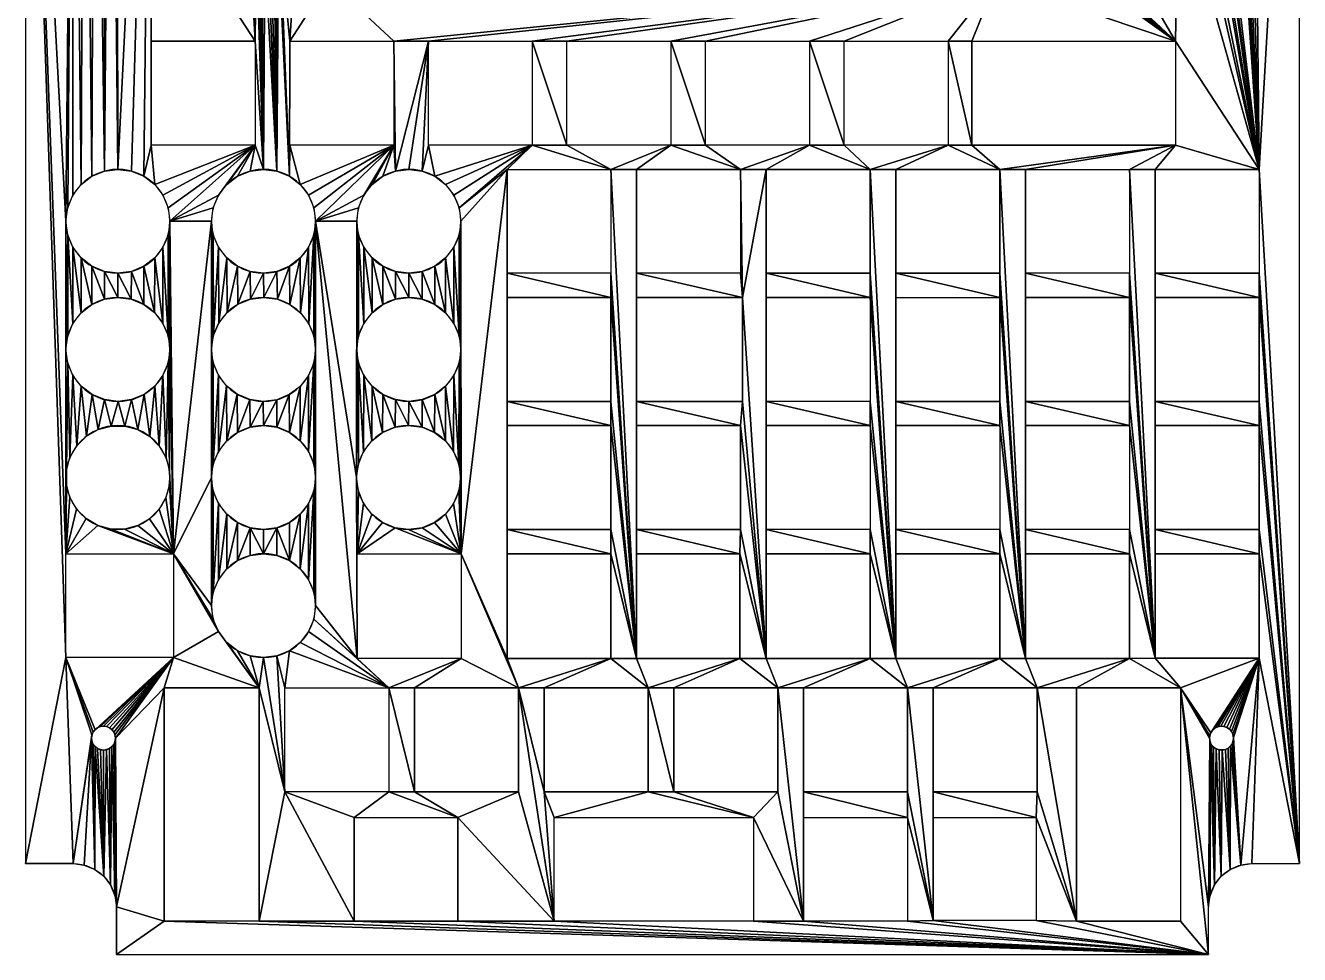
# Model space of a CAD drawing. Extents: x -1 to 147, y 0 to 182.
# Drawn here: x -0.5 to 146.6, y -0.5 to 106.8 of the extents above; entities that cross this region are included whole.
import ezdxf

# ---------------------------------------------------------------- set-up
doc = ezdxf.new("R2010")
doc.units = 0
doc.layers.get('0').update_dxf_attribs({"color": 13, "linetype": 'CONTINUOUS'})

msp = doc.modelspace()

# ---------------------------------------------------------------- linework, layer by layer
for p, q in [((-0.5, 171, 23.3), (-0.5, 10, 23.3)), ((146.55, 10, 23.3), (146.55, 171, 23.3)), ((26, 105, 23.3), (14, 105, 23.3)), ((14, 105, 23.3), (14, 93, 23.3)), ((26, 105, 23.3), (26, 93, 23.3)), ((30, 105, 23.3), (42, 105, 23.3)), ((30, 93, 23.3), (30, 105, 23.3)), ((42, 105, 23.3), (42, 93, 23.3)), ((46, 105, 23.3), (58, 105, 23.3)), ((46, 93, 23.3), (46, 105, 23.3)), ((58, 105, 23.3), (58, 93, 23.3)), ((62, 105, 23.3), (74, 105, 23.3)), ((62, 93, 23.3), (62, 105, 23.3)), ((74, 105, 23.3), (74, 93, 23.3)), ((78, 93, 23.3), (78, 105, 23.3)), ((78, 105, 23.3), (90, 105, 23.3)), ((90, 105, 23.3), (90, 93, 23.3)), ((94, 93, 23.3), (94, 105, 23.3)), ((94, 105, 23.3), (106, 105, 23.3)), ((106, 105, 23.3), (106, 93, 23.3)), ((108.74, 105, 23.3), (132.24, 105, 23.3)), ((108.74, 105, 23.3), (108.74, 93, 23.3)), ((132.24, 105, 23.3), (132.24, 93, 23.3)), ((26, 93, 23.3), (14, 93, 23.3)), ((42, 93, 23.3), (30, 93, 23.3)), ((58, 93, 23.3), (46, 93, 23.3)), ((74, 93, 23.3), (62, 93, 23.3)), ((90, 93, 23.3), (78, 93, 23.3)), ((106, 93, 23.3), (94, 93, 23.3)), ((108.74, 93, 23.3), (132.24, 93, 23.3)), ((55.08, 78.2, 23.3), (55.08, 90.2, 23.3)), ((55.08, 90.2, 23.3), (67.08, 90.2, 23.3)), ((67.08, 90.2, 23.3), (67.08, 78.2, 23.3)), ((82.04, 90.2, 23.3), (70.04, 90.2, 23.3)), ((70.04, 78.2, 23.3), (70.04, 90.2, 23.3)), ((82.04, 90.2, 23.3), (82.04, 78.2, 23.3)), ((85, 90.2, 23.3), (85, 78.2, 23.3)), ((97, 90.2, 23.3), (85, 90.2, 23.3)), ((97, 78.2, 23.3), (97, 90.2, 23.3)), ((111.96, 90.2, 23.3), (99.96, 90.2, 23.3)), ((99.96, 90.2, 23.3), (99.96, 78.2, 23.3)), ((111.96, 78.2, 23.3), (111.96, 90.2, 23.3)), ((114.92, 78.2, 23.3), (114.92, 90.2, 23.3)), ((114.92, 90.2, 23.3), (126.92, 90.2, 23.3)), ((126.92, 90.2, 23.3), (126.92, 78.2, 23.3)), ((129.88, 90.2, 23.3), (129.88, 78.2, 23.3)), ((141.88, 90.2, 23.3), (129.88, 90.2, 23.3)), ((141.88, 90.2, 23.3), (141.88, 78.2, 23.3)), ((67.08, 78.2, 23.3), (55.08, 78.2, 23.3)), ((82.04, 78.2, 23.3), (70.04, 78.2, 23.3)), ((85, 78.2, 23.3), (97, 78.2, 23.3)), ((99.96, 78.2, 23.3), (111.96, 78.2, 23.3)), ((126.92, 78.2, 23.3), (114.92, 78.2, 23.3)), ((129.88, 78.2, 23.3), (141.88, 78.2, 23.3)), ((55.08, 75.4, 23.3), (55.08, 63.4, 23.3)), ((67.08, 75.4, 23.3), (55.08, 75.4, 23.3)), ((67.08, 63.4, 23.3), (67.08, 75.4, 23.3)), ((70.04, 75.4, 23.3), (70.04, 63.4, 23.3)), ((82.24, 75.4, 23.3), (70.04, 75.4, 23.3)), ((82.24, 63.4, 23.3), (82.24, 75.4, 23.3)), ((97, 75.4, 23.3), (85, 75.4, 23.3)), ((85, 63.4, 23.3), (85, 75.4, 23.3)), ((97, 75.4, 23.3), (97, 63.4, 23.3)), ((99.96, 75.4, 23.3), (99.96, 63.4, 23.3)), ((99.96, 75.4, 23.3), (111.96, 75.4, 23.3)), ((111.96, 63.4, 23.3), (111.96, 75.4, 23.3)), ((114.92, 75.4, 23.3), (114.92, 63.4, 23.3)), ((126.92, 75.4, 23.3), (114.92, 75.4, 23.3)), ((126.92, 63.4, 23.3), (126.92, 75.4, 23.3)), ((129.88, 75.4, 23.3), (129.88, 63.4, 23.3)), ((141.88, 75.4, 23.3), (129.88, 75.4, 23.3)), ((141.88, 63.4, 23.3), (141.88, 75.4, 23.3)), ((55.08, 63.4, 23.3), (67.08, 63.4, 23.3)), ((70.04, 63.4, 23.3), (82.24, 63.4, 23.3)), ((97, 63.4, 23.3), (85, 63.4, 23.3)), ((99.96, 63.4, 23.3), (111.96, 63.4, 23.3)), ((114.92, 63.4, 23.3), (126.92, 63.4, 23.3)), ((129.88, 63.4, 23.3), (141.88, 63.4, 23.3)), ((55.08, 60.6, 23.3), (55.08, 48.6, 23.3)), ((67.08, 60.6, 23.3), (55.08, 60.6, 23.3)), ((67.08, 48.6, 23.3), (67.08, 60.6, 23.3)), ((82.04, 60.6, 23.3), (70.04, 60.6, 23.3)), ((70.04, 60.6, 23.3), (70.04, 48.6, 23.3)), ((82.04, 48.6, 23.3), (82.04, 60.6, 23.3)), ((85, 48.6, 23.3), (85, 60.6, 23.3)), ((97, 60.6, 23.3), (85, 60.6, 23.3)), ((97, 60.6, 23.3), (97, 48.6, 23.3)), ((99.96, 48.6, 23.3), (99.96, 60.6, 23.3)), ((111.96, 60.6, 23.3), (99.96, 60.6, 23.3)), ((111.96, 60.6, 23.3), (111.96, 48.6, 23.3)), ((126.92, 60.6, 23.3), (114.92, 60.6, 23.3)), ((114.92, 48.6, 23.3), (114.92, 60.6, 23.3)), ((126.92, 60.6, 23.3), (126.92, 48.6, 23.3)), ((129.88, 60.6, 23.3), (129.88, 48.6, 23.3)), ((141.88, 60.6, 23.3), (129.88, 60.6, 23.3)), ((141.88, 48.6, 23.3), (141.88, 60.6, 23.3)), ((55.08, 48.6, 23.3), (67.08, 48.6, 23.3)), ((70.04, 48.6, 23.3), (82.04, 48.6, 23.3)), ((97, 48.6, 23.3), (85, 48.6, 23.3)), ((111.96, 48.6, 23.3), (99.96, 48.6, 23.3)), ((126.92, 48.6, 23.3), (114.92, 48.6, 23.3)), ((129.88, 48.6, 23.3), (141.88, 48.6, 23.3)), ((4.17, 33.8, 23.3), (4.17, 45.8, 23.3)), ((4.17, 45.8, 23.3), (16.57, 45.8, 23.3)), ((16.57, 45.8, 23.3), (16.57, 33.8, 23.3)), ((37.77, 45.8, 23.3), (49.77, 45.8, 23.3)), ((37.77, 33.7, 23.3), (37.77, 45.8, 23.3)), ((49.77, 45.8, 23.3), (49.77, 33.7, 23.3)), ((55.08, 45.8, 23.3), (55.08, 33.7, 23.3)), ((67.08, 45.8, 23.3), (55.08, 45.8, 23.3)), ((67.08, 33.7, 23.3), (67.08, 45.8, 23.3)), ((81.94, 45.8, 23.3), (70.04, 45.8, 23.3)), ((70.04, 45.8, 23.3), (70.04, 33.7, 23.3)), ((81.94, 33.7, 23.3), (81.94, 45.8, 23.3)), ((97, 45.8, 23.3), (85, 45.8, 23.3)), ((85, 45.8, 23.3), (85, 33.7, 23.3)), ((97, 33.7, 23.3), (97, 45.8, 23.3)), ((99.96, 45.8, 23.3), (99.96, 33.7, 23.3)), ((111.96, 45.8, 23.3), (99.96, 45.8, 23.3)), ((111.96, 33.7, 23.3), (111.96, 45.8, 23.3)), ((126.92, 45.8, 23.3), (114.92, 45.8, 23.3)), ((114.92, 45.8, 23.3), (114.92, 33.7, 23.3)), ((126.92, 33.7, 23.3), (126.92, 45.8, 23.3)), ((129.88, 45.8, 23.3), (129.88, 33.72, 23.3)), ((141.88, 45.8, 23.3), (129.88, 45.8, 23.3)), ((141.88, 33.72, 23.3), (141.88, 45.8, 23.3)), ((16.57, 33.8, 23.3), (4.17, 33.8, 23.3)), ((49.77, 33.7, 23.3), (37.77, 33.7, 23.3)), ((55.08, 33.7, 23.3), (67.08, 33.7, 23.3)), ((70.04, 33.7, 23.3), (81.94, 33.7, 23.3)), ((85, 33.7, 23.3), (97, 33.7, 23.3)), ((99.96, 33.7, 23.3), (111.96, 33.7, 23.3)), ((114.92, 33.7, 23.3), (126.92, 33.7, 23.3)), ((129.88, 33.72, 23.3), (141.88, 33.72, 23.3)), ((15.49, 30.3, 23.3), (15.49, 3.34, 23.3)), ((26.49, 30.3, 23.3), (15.49, 30.3, 23.3)), ((26.49, 3.34, 23.3), (26.49, 30.3, 23.3)), ((29.45, 30.3, 23.3), (41.45, 30.3, 23.3)), ((29.45, 18.3, 23.3), (29.45, 30.3, 23.3)), ((41.45, 30.3, 23.3), (41.45, 18.3, 23.3)), ((56.41, 30.3, 23.3), (44.41, 30.3, 23.3)), ((44.41, 30.3, 23.3), (44.41, 18.3, 23.3)), ((56.41, 18.3, 23.3), (56.41, 30.3, 23.3)), ((59.37, 30.3, 23.3), (59.37, 18.3, 23.3)), ((71.37, 30.3, 23.3), (59.37, 30.3, 23.3)), ((71.37, 18.3, 23.3), (71.37, 30.3, 23.3)), ((86.33, 30.3, 23.3), (74.33, 30.3, 23.3)), ((74.33, 30.3, 23.3), (74.33, 18.3, 23.3)), ((86.33, 18.3, 23.3), (86.33, 30.3, 23.3)), ((89.29, 30.3, 23.3), (89.29, 18.3, 23.3)), ((101.29, 30.3, 23.3), (89.29, 30.3, 23.3)), ((101.29, 18.3, 23.3), (101.29, 30.3, 23.3)), ((116.25, 30.3, 23.3), (104.25, 30.3, 23.3)), ((104.25, 30.3, 23.3), (104.25, 18.3, 23.3)), ((116.25, 18.3, 23.3), (116.25, 30.3, 23.3)), ((120.81, 30.3, 23.3), (120.81, 3.34, 23.3)), ((132.81, 30.3, 23.3), (120.81, 30.3, 23.3)), ((132.81, 30.3, 23.3), (132.81, 3.34, 23.3)), ((41.45, 18.3, 23.3), (29.45, 18.3, 23.3)), ((44.41, 18.3, 23.3), (56.41, 18.3, 23.3)), ((59.37, 18.3, 23.3), (71.37, 18.3, 23.3)), ((74.33, 18.3, 23.3), (86.33, 18.3, 23.3)), ((89.29, 18.3, 23.3), (101.29, 18.3, 23.3)), ((104.25, 18.3, 23.3), (116.25, 18.3, 23.3)), ((37.42, 15.34, 23.3), (37.42, 3.34, 23.3)), ((37.42, 15.34, 23.3), (49.42, 15.34, 23.3)), ((49.42, 3.34, 23.3), (49.42, 15.34, 23.3)), ((60.53, 3.34, 23.3), (60.53, 15.34, 23.3)), ((60.53, 15.34, 23.3), (83.53, 15.34, 23.3)), ((83.53, 15.34, 23.3), (83.53, 3.34, 23.3)), ((89.29, 15.34, 23.3), (101.29, 15.34, 23.3)), ((89.29, 3.34, 23.3), (89.29, 15.34, 23.3)), ((101.29, 15.34, 23.3), (101.29, 3.34, 23.3)), ((104.25, 3.44, 23.3), (104.25, 15.34, 23.3)), ((104.25, 15.34, 23.3), (116.15, 15.34, 23.3)), ((116.15, 15.34, 23.3), (116.15, 3.44, 23.3)), ((5, 10, 23.3), (-0.5, 10, 23.3)), ((141.05, 10, 23.3), (146.55, 10, 23.3)), ((10, -0.5, 23.3), (10, 5, 23.3)), ((136.05, -0.5, 23.3), (136.05, 5, 23.3)), ((26.49, 3.34, 23.3), (15.49, 3.34, 23.3)), ((37.42, 3.34, 23.3), (49.42, 3.34, 23.3)), ((83.53, 3.34, 23.3), (60.53, 3.34, 23.3)), ((101.29, 3.34, 23.3), (89.29, 3.34, 23.3)), ((116.15, 3.44, 23.3), (104.25, 3.44, 23.3)), ((120.81, 3.34, 23.3), (132.81, 3.34, 23.3)), ((10, -0.5, 23.3), (136.05, -0.5, 23.3))]:
    msp.add_line(p, q)
at = {"extrusion": (0, 0, -1)}
for centre in [(-10.17, 84.2, -23.3), (-26.98, 84.2, -23.3), (-43.75, 84.2, -23.3), (-10.17, 69.4, -23.3), (-26.98, 69.4, -23.3), (-43.75, 69.4, -23.3), (-10.17, 54.6, -23.3), (-26.98, 54.6, -23.3), (-43.72, 54.6, -23.3), (-26.98, 39.8, -23.3)]:
    msp.add_circle(centre, 6, dxfattribs=at)
at = {"extrusion": (-2.17388e-31, -1.25509e-31, -1)}
msp.add_circle((-8.5, 24.5, -23.3), 1.38, dxfattribs=at)
at = {"extrusion": (2.63722e-31, -2.33474e-31, -1)}
msp.add_circle((-137.55, 24.5, -23.3), 1.38, dxfattribs=at)
at = {"extrusion": (0, 0, -1)}
for centre, start, end in [((-5, 5, -23.3), 90, 180), ((-141.05, 5, -23.3), 0, 90)]:
    msp.add_arc(centre, 5, start, end, dxfattribs=at)

# ---------------------------------------------------------------- meshes
mesh = msp.add_polyface()
corners = [(24.99, 135.6, 23.3), (26, 105, 23.3), (24.99, 143.6, 23.3), (24.99, 147.7, 23.3), (24.99, 155.7, 23.3), (24.99, 159.8, 23.3), (24.99, 167.8, 23.3), (14, 159.8, 23.3), (14, 155.7, 23.3), (14, 147.7, 23.3), (14, 143.6, 23.3), (24.99, 131.51, 23.3), (14, 135.6, 23.3), (14, 131.51, 23.3), (-0.5, 171, 23.3), (4.17, 84.2, 23.3), (5, 171, 23.3), (5.93, 88.44, 23.3), (6.29, 171.17, 23.3), (7.17, 89.4, 23.3), (7.5, 171.67, 23.3), (8.62, 90, 23.3), (8.54, 172.46, 23.3), (9.33, 173.5, 23.3), (10.17, 90.2, 23.3), (9.83, 174.71, 23.3), (10, 176, 23.3), (10, 181.5, 23.3), (14, 167.8, 23.3), (34.53, 175.99, 23.3), (14, 105, 23.3), (14, 123.5, 23.3), (26.17, 116.86, 23.3), (26.12, 116.5, 23.3), (26.31, 117.19, 23.3), (26.53, 117.47, 23.3), (26.81, 117.69, 23.3), (27.14, 117.83, 23.3), (27.5, 117.88, 23.3), (27.86, 117.83, 23.3), (28.19, 117.69, 23.3), (28.47, 117.47, 23.3), (28.69, 117.19, 23.3), (28.83, 116.86, 23.3), (28.88, 116.5, 23.3), (30, 105, 23.3), (34.53, 112, 23.3)]
mesh.append_faces([[corners[k] for k in face] for face in [(0, 1, 2), (3, 1, 4), (5, 1, 6), (4, 7, 8), (7, 4, 5), (2, 9, 10), (9, 2, 3), (11, 12, 13), (12, 11, 0), (14, 15, 16), (16, 17, 18), (18, 19, 20), (20, 21, 22), (22, 21, 23), (23, 24, 25), (25, 24, 26), (26, 24, 27), (28, 8, 7), (32, 6, 33), (29, 45, 46)]], dxfattribs={"vtx0": -1, "vtx1": -1})
mesh.append_faces([[corners[k] for k in face] for face in [(2, 1, 3), (4, 1, 5), (27, 24, 28), (27, 28, 29), (28, 30, 31), (28, 13, 12), (28, 10, 9), (29, 6, 32), (33, 6, 1), (29, 44, 45)]], dxfattribs={"vtx0": -1, "vtx1": -1, "vtx2": -1})
mesh.append_faces([[corners[k] for k in face] for face in [(28, 31, 13), (28, 12, 10), (28, 9, 8), (29, 28, 6), (29, 32, 34), (29, 34, 35), (29, 35, 36), (29, 36, 37), (29, 37, 38), (29, 38, 39), (29, 39, 40), (29, 40, 41), (29, 41, 42), (29, 42, 43), (29, 43, 44)]], dxfattribs={"vtx0": -1, "vtx2": -1})
mesh = msp.add_polyface()
corners = [(42, 93, 23.3), (42.19, 90, 23.3), (42, 105, 23.3), (58, 93, 23.3), (62, 93, 23.3), (58, 105, 23.3), (74, 93, 23.3), (78, 93, 23.3), (74, 105, 23.3), (90, 93, 23.3), (94, 93, 23.3), (90, 105, 23.3), (97, 90.2, 23.3), (106, 93, 23.3), (111.96, 90.2, 23.3), (108.74, 93, 23.3), (106, 105, 23.3), (132.24, 93, 23.3), (10, 181.5, 23.3), (34.53, 175.99, 23.3), (136.05, 181.5, 23.3), (111.52, 175.99, 23.3), (121.55, 167.8, 23.3), (117.17, 116.5, 23.3), (117.22, 116.86, 23.3), (117.36, 117.19, 23.3), (117.58, 117.47, 23.3), (117.86, 117.69, 23.3), (118.19, 117.83, 23.3), (118.55, 117.88, 23.3), (118.91, 117.83, 23.3), (119.24, 117.69, 23.3), (119.52, 117.47, 23.3), (119.74, 117.19, 23.3), (34.53, 112, 23.3), (111.52, 112, 23.3), (46, 105, 23.3), (43.75, 90.2, 23.3), (45.3, 90, 23.3), (46, 93, 23.3), (62, 105, 23.3), (78, 105, 23.3), (94, 105, 23.3), (108.74, 105, 23.3), (132.24, 105, 23.3), (117.86, 115.31, 23.3), (117.58, 115.53, 23.3), (117.36, 115.81, 23.3), (117.22, 116.14, 23.3)]
mesh.append_faces([[corners[k] for k in face] for face in [(0, 1, 2), (3, 4, 5), (6, 7, 8), (9, 10, 11), (10, 12, 13), (13, 15, 16), (15, 14, 17), (18, 19, 20), (34, 2, 35), (36, 38, 39), (40, 5, 4), (41, 8, 7), (42, 11, 10), (43, 16, 15), (35, 23, 21)]], dxfattribs={"vtx0": -1, "vtx1": -1})
mesh.append_faces([[corners[k] for k in face] for face in [(13, 14, 15), (22, 21, 23), (35, 2, 36), (36, 2, 1), (35, 5, 40), (35, 8, 41), (35, 11, 42), (35, 16, 43)]], dxfattribs={"vtx0": -1, "vtx1": -1, "vtx2": -1})
mesh.append_faces([[corners[k] for k in face] for face in [(20, 19, 21), (22, 23, 24), (22, 24, 25), (22, 25, 26), (22, 26, 27), (22, 27, 28), (22, 28, 29), (22, 29, 30), (22, 30, 31), (22, 31, 32), (22, 32, 33), (36, 1, 37), (36, 37, 38), (35, 36, 5), (35, 40, 8), (35, 41, 11), (35, 42, 16), (35, 43, 44), (35, 45, 46), (35, 46, 47), (35, 47, 48), (35, 48, 23)]], dxfattribs={"vtx0": -1, "vtx2": -1})
mesh = msp.add_polyface()
corners = [(132.24, 93, 23.3), (141.88, 90.2, 23.3), (132.24, 105, 23.3), (132.55, 123.5, 23.3), (132.55, 131.5, 23.3), (132.55, 135.6, 23.3), (132.55, 143.6, 23.3), (132.55, 147.7, 23.3), (132.55, 155.7, 23.3), (132.55, 159.8, 23.3), (132.55, 167.8, 23.3), (136.05, 176, 23.3), (136.22, 174.71, 23.3), (136.72, 173.5, 23.3), (137.51, 172.46, 23.3), (138.55, 171.67, 23.3), (139.76, 171.17, 23.3), (141.05, 171, 23.3), (146.55, 171, 23.3), (136.05, 181.5, 23.3), (111.52, 175.99, 23.3), (121.55, 167.8, 23.3), (119.74, 117.19, 23.3), (119.88, 116.86, 23.3), (119.92, 116.5, 23.3), (121.55, 123.5, 23.3), (121.55, 131.5, 23.3), (121.55, 135.6, 23.3), (121.55, 143.6, 23.3), (121.55, 147.7, 23.3), (121.55, 155.7, 23.3), (121.55, 159.8, 23.3), (111.52, 112, 23.3), (117.86, 115.31, 23.3), (118.19, 115.17, 23.3), (118.55, 115.12, 23.3), (118.91, 115.17, 23.3), (119.24, 115.31, 23.3), (119.52, 115.53, 23.3), (119.74, 115.81, 23.3), (119.88, 116.14, 23.3)]
mesh.append_faces([[corners[k] for k in face] for face in [(0, 1, 2), (3, 1, 4), (5, 1, 6), (7, 1, 8), (9, 1, 10), (11, 1, 12), (12, 1, 13), (13, 1, 14), (14, 1, 15), (15, 1, 16), (16, 1, 17), (17, 1, 18), (21, 30, 31), (19, 10, 11), (8, 31, 30), (31, 8, 9), (6, 29, 28), (29, 6, 7), (4, 27, 26), (27, 4, 5), (33, 2, 34), (34, 2, 35), (35, 2, 36), (36, 2, 37), (37, 2, 38), (38, 2, 39), (39, 2, 40), (40, 2, 24), (25, 2, 3)]], dxfattribs={"vtx0": -1, "vtx1": -1})
mesh.append_faces([[corners[k] for k in face] for face in [(2, 1, 3), (4, 1, 5), (6, 1, 7), (8, 1, 9), (10, 1, 11), (19, 20, 21), (21, 24, 25), (21, 26, 27), (21, 28, 29), (32, 2, 33), (24, 2, 25)]], dxfattribs={"vtx0": -1, "vtx1": -1, "vtx2": -1})
mesh.append_faces([[corners[k] for k in face] for face in [(21, 22, 23), (21, 23, 24), (21, 25, 26), (21, 27, 28), (21, 29, 30), (19, 21, 10)]], dxfattribs={"vtx0": -1, "vtx2": -1})
mesh = msp.add_polyface()
corners = [(26, 105, 23.3), (14, 123.5, 23.3), (14, 105, 23.3), (24.99, 123.5, 23.3), (24.99, 131.51, 23.3), (24.99, 135.6, 23.3), (14.42, 88.44, 23.3), (14, 93, 23.3), (13.17, 89.4, 23.3), (26, 93, 23.3), (22.74, 88.44, 23.3), (23.98, 89.4, 23.3), (25.43, 90, 23.3), (26.98, 90.2, 23.3), (26.12, 116.5, 23.3), (26.17, 116.14, 23.3), (26.31, 115.81, 23.3), (26.53, 115.53, 23.3), (26.81, 115.31, 23.3), (27.14, 115.17, 23.3), (28.53, 90, 23.3), (27.5, 115.12, 23.3), (27.86, 115.17, 23.3), (28.19, 115.31, 23.3), (28.47, 115.53, 23.3), (28.69, 115.81, 23.3), (29.98, 89.4, 23.3), (28.83, 116.14, 23.3), (28.88, 116.5, 23.3), (31.22, 88.44, 23.3), (30, 93, 23.3), (42, 93, 23.3), (32.18, 87.2, 23.3), (38.55, 87.2, 23.3), (39.5, 88.44, 23.3), (40.75, 89.4, 23.3), (42.19, 90, 23.3), (4.17, 84.2, 23.3), (-0.5, 171, 23.3), (4.17, 45.8, 23.3), (5, 171, 23.3), (4.38, 85.75, 23.3), (4.98, 87.2, 23.3), (5.93, 88.44, 23.3), (6.29, 171.17, 23.3), (7.17, 89.4, 23.3), (7.5, 171.67, 23.3), (8.62, 90, 23.3), (9.33, 173.5, 23.3), (10.17, 90.2, 23.3), (14, 167.8, 23.3), (11.73, 90, 23.3), (30, 105, 23.3), (42, 105, 23.3), (34.53, 112, 23.3)]
mesh.append_faces([[corners[k] for k in face] for face in [(0, 1, 2), (1, 0, 3), (3, 0, 4), (6, 7, 8), (7, 6, 9), (9, 13, 0), (14, 13, 15), (15, 13, 16), (16, 13, 17), (17, 13, 18), (18, 13, 19), (19, 20, 21), (21, 20, 22), (22, 20, 23), (23, 20, 24), (24, 20, 25), (25, 26, 27), (27, 26, 28), (29, 30, 26), (30, 29, 31), (52, 26, 30), (53, 54, 52)]], dxfattribs={"vtx0": -1, "vtx1": -1})
mesh.append_faces([[corners[k] for k in face] for face in [(4, 0, 5), (0, 13, 14), (37, 38, 39), (50, 8, 7), (52, 28, 26)]], dxfattribs={"vtx0": -1, "vtx1": -1, "vtx2": -1})
mesh.append_faces([[corners[k] for k in face] for face in [(9, 10, 11), (9, 11, 12), (9, 12, 13), (19, 13, 20), (25, 20, 26), (31, 29, 32), (31, 33, 34), (31, 34, 35), (31, 35, 36), (40, 37, 41), (40, 41, 42), (40, 42, 43), (44, 43, 45), (46, 45, 47), (48, 47, 49), (50, 49, 51), (50, 51, 8), (50, 7, 2)]], dxfattribs={"vtx0": -1, "vtx2": -1})
mesh = msp.add_polyface()
corners = [(26, 93, 23.3), (14.42, 88.44, 23.3), (15.37, 87.2, 23.3), (15.97, 85.75, 23.3), (16.17, 84.2, 23.3), (21.78, 87.2, 23.3), (21.18, 85.75, 23.3), (20.98, 84.2, 23.3), (16.57, 45.8, 23.3), (-0.5, 10, 23.3), (4.17, 33.8, 23.3), (-0.5, 171, 23.3), (4.17, 45.8, 23.3), (4.17, 69.39, 23.3), (4.17, 84.2, 23.3), (16.17, 69.41, 23.3), (4.38, 82.65, 23.3), (4.37, 70.94, 23.3), (4.97, 72.39, 23.3), (4.98, 81.2, 23.3), (5.92, 73.63, 23.3), (5.93, 79.96, 23.3), (7.16, 74.59, 23.3), (7.17, 79, 23.3), (8.61, 75.19, 23.3), (8.62, 78.4, 23.3), (10.16, 75.4, 23.3), (10.17, 78.2, 23.3), (11.71, 75.2, 23.3), (11.73, 78.4, 23.3), (13.16, 74.6, 23.3), (13.17, 79, 23.3), (14.41, 73.65, 23.3), (14.42, 79.96, 23.3), (15.36, 72.41, 23.3), (15.37, 81.2, 23.3), (15.97, 70.96, 23.3), (15.97, 82.65, 23.3), (4.23, 55.4, 23.3), (4.38, 67.84, 23.3), (4.63, 56.91, 23.3), (4.98, 66.39, 23.3), (15.37, 66.41, 23.3), (15.72, 56.88, 23.3), (15.97, 67.86, 23.3), (16.12, 55.37, 23.3), (20.98, 54.6, 23.3), (20.98, 69.44, 23.3), (21.18, 56.15, 23.3), (21.17, 67.88, 23.3), (21.76, 66.43, 23.3), (21.18, 82.65, 23.3), (21.19, 70.99, 23.3), (21.78, 81.2, 23.3)]
mesh.append_faces([[corners[k] for k in face] for face in [(5, 4, 6), (6, 4, 7), (9, 10, 11), (16, 18, 19), (19, 20, 21), (21, 22, 23), (23, 24, 25), (25, 26, 27), (27, 28, 29), (29, 30, 31), (31, 32, 33), (33, 34, 35), (35, 36, 37), (37, 15, 4), (13, 38, 39), (39, 40, 41), (42, 43, 44), (44, 45, 15), (12, 11, 10), (47, 48, 49), (49, 48, 50), (51, 52, 53)]], dxfattribs={"vtx0": -1, "vtx1": -1})
mesh.append_faces([[corners[k] for k in face] for face in [(0, 4, 5), (7, 4, 8), (12, 13, 14), (15, 8, 4), (46, 47, 7)]], dxfattribs={"vtx0": -1, "vtx1": -1, "vtx2": -1})
mesh.append_faces([[corners[k] for k in face] for face in [(0, 1, 2), (0, 2, 3), (0, 3, 4), (13, 16, 14), (16, 13, 17), (16, 17, 18), (19, 18, 20), (21, 20, 22), (23, 22, 24), (25, 24, 26), (27, 26, 28), (29, 28, 30), (31, 30, 32), (33, 32, 34), (35, 34, 36), (37, 36, 15), (47, 51, 7), (51, 47, 52)]], dxfattribs={"vtx0": -1, "vtx2": -1})
mesh = msp.add_polyface()
corners = [(70.04, 78.2, 23.3), (82.24, 75.4, 23.3), (82.04, 78.2, 23.3), (82.04, 90.2, 23.3), (97, 78.2, 23.3), (99.96, 33.7, 23.3), (97, 90.2, 23.3), (111.96, 78.2, 23.3), (114.92, 33.7, 23.3), (111.96, 90.2, 23.3), (126.92, 78.2, 23.3), (129.88, 33.72, 23.3), (126.92, 90.2, 23.3), (78, 93, 23.3), (90, 93, 23.3), (85, 90.2, 23.3), (85, 33.7, 23.3), (85, 48.6, 23.3), (85, 60.6, 23.3), (85, 63.4, 23.3), (85, 75.4, 23.3), (85, 78.2, 23.3), (94, 93, 23.3), (106, 93, 23.3), (99.96, 90.2, 23.3), (99.96, 48.6, 23.3), (99.96, 60.6, 23.3), (99.96, 63.4, 23.3), (99.96, 75.4, 23.3), (99.96, 78.2, 23.3), (132.24, 93, 23.3), (114.92, 90.2, 23.3), (114.92, 48.6, 23.3), (114.92, 60.6, 23.3), (114.92, 63.4, 23.3), (114.92, 75.4, 23.3), (114.92, 78.2, 23.3), (129.88, 90.2, 23.3), (129.88, 48.6, 23.3), (129.88, 60.6, 23.3), (129.88, 63.4, 23.3), (129.88, 75.4, 23.3), (129.88, 78.2, 23.3), (141.88, 90.2, 23.3), (146.55, 171, 23.3), (146.55, 10, 23.3), (141.88, 75.4, 23.3), (141.88, 78.2, 23.3), (126.92, 75.4, 23.3), (111.96, 75.4, 23.3), (97, 75.4, 23.3)]
mesh.append_faces([[corners[k] for k in face] for face in [(0, 1, 2), (2, 1, 3), (4, 5, 6), (7, 8, 9), (10, 11, 12), (13, 3, 14), (15, 20, 21), (24, 28, 29), (31, 35, 36), (37, 41, 42), (44, 43, 45), (46, 42, 41), (42, 46, 47), (48, 36, 35), (36, 48, 10), (49, 29, 28), (29, 49, 7), (50, 21, 20), (21, 50, 4)]], dxfattribs={"vtx0": -1, "vtx1": -1})
mesh.append_faces([[corners[k] for k in face] for face in [(14, 3, 15), (15, 3, 1), (15, 1, 16), (15, 18, 19), (14, 6, 22), (23, 6, 24), (24, 6, 5), (24, 26, 27), (30, 9, 31), (31, 9, 8), (31, 33, 34), (30, 12, 37), (37, 12, 11), (37, 39, 40)]], dxfattribs={"vtx0": -1, "vtx1": -1, "vtx2": -1})
mesh.append_faces([[corners[k] for k in face] for face in [(15, 17, 18), (15, 19, 20), (14, 15, 6), (24, 25, 26), (24, 27, 28), (23, 24, 9), (31, 32, 33), (31, 34, 35), (30, 31, 12), (37, 38, 39), (37, 40, 41), (30, 37, 43)]], dxfattribs={"vtx0": -1, "vtx2": -1})
mesh = msp.add_polyface()
corners = [(26, 93, 23.3), (21.78, 87.2, 23.3), (22.74, 88.44, 23.3), (42, 93, 23.3), (32.18, 87.2, 23.3), (32.78, 85.75, 23.3), (32.98, 84.2, 23.3), (38.55, 87.2, 23.3), (37.95, 85.75, 23.3), (37.75, 84.2, 23.3), (37.72, 54.6, 23.3), (37.75, 69.4, 23.3), (37.95, 70.95, 23.3), (37.95, 82.65, 23.3), (38.55, 72.4, 23.3), (38.55, 81.2, 23.3), (39.5, 73.64, 23.3), (39.5, 79.96, 23.3), (40.75, 74.6, 23.3), (40.75, 79, 23.3), (42.19, 75.2, 23.3), (37.92, 56.15, 23.3), (37.95, 67.85, 23.3), (38.52, 57.6, 23.3), (38.55, 66.4, 23.3), (39.47, 58.84, 23.3), (39.5, 65.16, 23.3), (31.2, 65.13, 23.3), (31.22, 58.84, 23.3), (32.16, 66.37, 23.3), (32.18, 57.6, 23.3), (32.77, 67.81, 23.3), (32.78, 56.15, 23.3), (32.98, 69.36, 23.3), (21.78, 81.2, 23.3), (21.19, 70.99, 23.3), (21.8, 72.43, 23.3), (22.74, 79.96, 23.3), (22.76, 73.67, 23.3), (23.98, 79, 23.3), (24.01, 74.62, 23.3), (25.43, 78.4, 23.3), (25.46, 75.21, 23.3), (26.98, 78.2, 23.3), (27.02, 75.4, 23.3), (28.53, 78.4, 23.3), (28.57, 75.19, 23.3), (29.98, 79, 23.3), (30.01, 74.58, 23.3), (31.22, 79.96, 23.3), (31.25, 73.62, 23.3), (32.18, 81.2, 23.3), (32.2, 72.37, 23.3), (32.78, 82.65, 23.3), (32.79, 70.92, 23.3), (32.98, 54.6, 23.3)]
mesh.append_faces([[corners[k] for k in face] for face in [(7, 6, 8), (8, 6, 9), (12, 9, 11), (9, 12, 13), (13, 14, 15), (15, 16, 17), (17, 18, 19), (11, 21, 22), (22, 23, 24), (24, 25, 26), (27, 28, 29), (29, 30, 31), (31, 32, 33), (34, 36, 37), (37, 38, 39), (39, 40, 41), (41, 42, 43), (43, 44, 45), (45, 46, 47), (47, 48, 49), (49, 50, 51), (51, 52, 53), (53, 54, 6)]], dxfattribs={"vtx0": -1, "vtx1": -1})
mesh.append_faces([[corners[k] for k in face] for face in [(3, 6, 7), (9, 6, 10), (9, 10, 11), (6, 33, 55)]], dxfattribs={"vtx0": -1, "vtx1": -1, "vtx2": -1})
mesh.append_faces([[corners[k] for k in face] for face in [(0, 1, 2), (3, 4, 5), (3, 5, 6), (13, 12, 14), (15, 14, 16), (17, 16, 18), (19, 18, 20), (34, 35, 36), (37, 36, 38), (39, 38, 40), (41, 40, 42), (43, 42, 44), (45, 44, 46), (47, 46, 48), (49, 48, 50), (51, 50, 52), (53, 52, 54), (6, 54, 33)]], dxfattribs={"vtx0": -1, "vtx2": -1})
mesh = msp.add_polyface()
corners = [(49.75, 69.4, 23.3), (49.77, 45.8, 23.3), (49.75, 84.2, 23.3), (40.75, 79, 23.3), (42.19, 75.2, 23.3), (42.19, 78.4, 23.3), (43.75, 75.4, 23.3), (43.75, 78.2, 23.3), (45.3, 75.2, 23.3), (45.3, 78.4, 23.3), (46.75, 74.6, 23.3), (46.75, 79, 23.3), (47.99, 73.64, 23.3), (47.99, 79.96, 23.3), (48.94, 72.4, 23.3), (48.94, 81.2, 23.3), (49.54, 70.95, 23.3), (49.54, 82.65, 23.3), (48.94, 66.4, 23.3), (49.51, 56.15, 23.3), (49.54, 67.85, 23.3), (49.72, 54.6, 23.3), (82.24, 75.4, 23.3), (70.04, 78.2, 23.3), (70.04, 75.4, 23.3), (67.08, 78.2, 23.3), (70.04, 33.7, 23.3), (67.08, 90.2, 23.3), (46.75, 89.4, 23.3), (46, 93, 23.3), (45.3, 90, 23.3), (58, 93, 23.3), (47.99, 88.44, 23.3), (48.94, 87.2, 23.3), (49.54, 85.75, 23.3), (55.08, 90.2, 23.3), (55.08, 48.6, 23.3), (55.08, 60.6, 23.3), (55.08, 63.4, 23.3), (55.08, 75.4, 23.3), (55.08, 78.2, 23.3), (62, 93, 23.3), (74, 93, 23.3), (70.04, 90.2, 23.3), (70.04, 48.6, 23.3), (70.04, 60.6, 23.3), (70.04, 63.4, 23.3), (82.04, 90.2, 23.3), (78, 93, 23.3), (67.08, 75.4, 23.3)]
mesh.append_faces([[corners[k] for k in face] for face in [(3, 4, 5), (5, 6, 7), (7, 8, 9), (9, 10, 11), (11, 12, 13), (13, 14, 15), (15, 16, 17), (17, 0, 2), (18, 19, 20), (20, 21, 0), (22, 23, 24), (25, 26, 27), (28, 29, 30), (29, 28, 31), (35, 39, 40), (41, 27, 42), (43, 24, 23), (49, 40, 39), (40, 49, 25)]], dxfattribs={"vtx0": -1, "vtx1": -1})
mesh.append_faces([[corners[k] for k in face] for face in [(0, 1, 2), (31, 34, 35), (35, 2, 1), (35, 37, 38), (31, 27, 41), (42, 27, 43), (43, 27, 26), (43, 45, 46), (42, 47, 48)]], dxfattribs={"vtx0": -1, "vtx1": -1, "vtx2": -1})
mesh.append_faces([[corners[k] for k in face] for face in [(5, 4, 6), (7, 6, 8), (9, 8, 10), (11, 10, 12), (13, 12, 14), (15, 14, 16), (17, 16, 0), (31, 28, 32), (31, 32, 33), (31, 33, 34), (35, 34, 2), (35, 36, 37), (35, 38, 39), (31, 35, 27), (43, 44, 45), (43, 46, 24), (42, 43, 47)]], dxfattribs={"vtx0": -1, "vtx2": -1})
mesh = msp.add_polyface()
corners = [(49.51, 53.05, 23.3), (49.77, 45.8, 23.3), (49.72, 54.6, 23.3), (49.75, 69.4, 23.3), (49.54, 67.85, 23.3), (49.51, 56.15, 23.3), (49.77, 33.7, 23.3), (56.41, 30.3, 23.3), (55.08, 33.7, 23.3), (67.08, 33.7, 23.3), (70.04, 33.7, 23.3), (67.08, 45.8, 23.3), (67.08, 48.6, 23.3), (67.08, 60.6, 23.3), (67.08, 63.4, 23.3), (67.08, 75.4, 23.3), (67.08, 78.2, 23.3), (81.94, 33.7, 23.3), (85, 33.7, 23.3), (81.94, 45.8, 23.3), (82.04, 48.6, 23.3), (82.04, 60.6, 23.3), (82.24, 63.4, 23.3), (82.24, 75.4, 23.3), (97, 33.7, 23.3), (99.96, 33.7, 23.3), (97, 45.8, 23.3), (97, 48.6, 23.3), (97, 60.6, 23.3), (97, 63.4, 23.3), (97, 75.4, 23.3), (97, 78.2, 23.3), (55.08, 90.2, 23.3), (55.08, 45.8, 23.3), (55.08, 48.6, 23.3), (70.04, 90.2, 23.3), (70.04, 45.8, 23.3), (70.04, 48.6, 23.3), (85, 90.2, 23.3), (85, 45.8, 23.3), (85, 48.6, 23.3), (99.96, 90.2, 23.3), (99.96, 45.8, 23.3), (99.96, 48.6, 23.3), (111.96, 60.6, 23.3), (99.96, 63.4, 23.3), (99.96, 60.6, 23.3), (111.96, 45.8, 23.3), (85, 63.4, 23.3), (85, 60.6, 23.3), (70.04, 63.4, 23.3), (70.04, 60.6, 23.3), (55.08, 63.4, 23.3), (55.08, 60.6, 23.3)]
mesh.append_faces([[corners[k] for k in face] for face in [(0, 1, 2), (6, 7, 1), (9, 10, 11), (12, 10, 13), (14, 10, 15), (17, 18, 19), (20, 18, 21), (22, 18, 23), (24, 25, 26), (27, 25, 28), (29, 25, 30), (44, 45, 46), (47, 43, 42), (28, 48, 49), (48, 28, 29), (26, 40, 39), (40, 26, 27), (21, 50, 51), (50, 21, 22), (19, 37, 36), (37, 19, 20), (13, 52, 53), (52, 13, 14), (11, 34, 33), (34, 11, 12)]], dxfattribs={"vtx0": -1, "vtx1": -1})
mesh.append_faces([[corners[k] for k in face] for face in [(2, 1, 3), (1, 7, 8), (11, 10, 12), (13, 10, 14), (15, 10, 16), (19, 18, 20), (21, 18, 22), (26, 25, 27), (28, 25, 29), (30, 25, 31), (32, 1, 8), (32, 33, 34), (35, 36, 37), (38, 39, 40), (41, 42, 43)]], dxfattribs={"vtx0": -1, "vtx1": -1, "vtx2": -1})
mesh.append_faces([[corners[k] for k in face] for face in [(4, 5, 2), (32, 8, 33), (35, 10, 36), (38, 18, 39), (41, 25, 42)]], dxfattribs={"vtx0": -1, "vtx2": -1})
mesh = msp.add_polyface()
corners = [(99.96, 33.7, 23.3), (101.29, 30.3, 23.3), (111.96, 33.7, 23.3), (104.25, 30.3, 23.3), (116.25, 30.3, 23.3), (114.92, 33.7, 23.3), (111.96, 45.8, 23.3), (111.96, 48.6, 23.3), (111.96, 60.6, 23.3), (111.96, 63.4, 23.3), (111.96, 75.4, 23.3), (111.96, 78.2, 23.3), (126.92, 33.7, 23.3), (120.81, 30.3, 23.3), (132.81, 30.3, 23.3), (129.88, 33.72, 23.3), (126.92, 45.8, 23.3), (126.92, 48.6, 23.3), (126.92, 60.6, 23.3), (126.92, 63.4, 23.3), (126.92, 75.4, 23.3), (126.92, 78.2, 23.3), (141.88, 33.72, 23.3), (136.32, 25.11, 23.3), (137.11, 25.8, 23.3), (137.47, 25.87, 23.3), (137.82, 25.85, 23.3), (138.16, 25.73, 23.3), (146.55, 10, 23.3), (141.88, 45.8, 23.3), (141.88, 48.6, 23.3), (141.88, 60.6, 23.3), (141.88, 63.4, 23.3), (141.88, 75.4, 23.3), (141.88, 78.2, 23.3), (141.88, 90.2, 23.3), (114.92, 90.2, 23.3), (114.92, 45.8, 23.3), (114.92, 48.6, 23.3), (129.88, 90.2, 23.3), (129.88, 45.8, 23.3), (129.88, 48.6, 23.3), (129.88, 63.4, 23.3), (129.88, 60.6, 23.3), (114.92, 63.4, 23.3), (114.92, 60.6, 23.3), (99.96, 63.4, 23.3), (99.96, 48.6, 23.3)]
mesh.append_faces([[corners[k] for k in face] for face in [(0, 1, 2), (2, 5, 6), (7, 5, 8), (9, 5, 10), (5, 4, 12), (12, 15, 16), (17, 15, 18), (19, 15, 20), (15, 14, 22), (22, 28, 29), (30, 28, 31), (32, 28, 33), (34, 28, 35), (31, 42, 43), (42, 31, 32), (29, 41, 40), (41, 29, 30), (18, 44, 45), (44, 18, 19), (16, 38, 37), (38, 16, 17), (46, 8, 9), (47, 6, 7)]], dxfattribs={"vtx0": -1, "vtx1": -1})
mesh.append_faces([[corners[k] for k in face] for face in [(2, 1, 3), (2, 4, 5), (6, 5, 7), (8, 5, 9), (10, 5, 11), (12, 4, 13), (12, 14, 15), (16, 15, 17), (18, 15, 19), (20, 15, 21), (22, 14, 23), (29, 28, 30), (31, 28, 32), (33, 28, 34), (36, 37, 38), (39, 40, 41)]], dxfattribs={"vtx0": -1, "vtx1": -1, "vtx2": -1})
mesh.append_faces([[corners[k] for k in face] for face in [(2, 3, 4), (12, 13, 14), (22, 24, 25), (22, 25, 26), (22, 26, 27), (36, 5, 37), (39, 15, 40)]], dxfattribs={"vtx0": -1, "vtx2": -1})
mesh = msp.add_polyface()
corners = [(20.98, 84.2, 23.3), (16.57, 45.8, 23.3), (20.98, 54.6, 23.3), (4.17, 69.39, 23.3), (4.17, 45.8, 23.3), (4.22, 53.83, 23.3), (4.62, 52.32, 23.3), (5.4, 50.96, 23.3), (6.51, 49.85, 23.3), (7.86, 49.06, 23.3), (9.38, 48.65, 23.3), (12.46, 49.05, 23.3), (13.81, 49.83, 23.3), (14.92, 50.94, 23.3), (15.71, 52.29, 23.3), (16.12, 53.8, 23.3), (16.12, 55.37, 23.3), (16.17, 69.41, 23.3), (4.23, 55.4, 23.3), (4.38, 67.84, 23.3), (4.63, 56.91, 23.3), (4.98, 66.39, 23.3), (5.42, 58.26, 23.3), (5.94, 65.15, 23.3), (6.53, 59.37, 23.3), (7.18, 64.2, 23.3), (7.89, 60.15, 23.3), (8.63, 63.6, 23.3), (9.4, 60.55, 23.3), (10.18, 63.4, 23.3), (10.97, 60.55, 23.3), (11.74, 63.61, 23.3), (12.48, 60.14, 23.3), (13.18, 64.21, 23.3), (13.84, 59.35, 23.3), (14.42, 65.17, 23.3), (14.94, 58.24, 23.3), (15.37, 66.41, 23.3), (15.72, 56.88, 23.3), (15.97, 67.86, 23.3), (20.98, 69.44, 23.3), (21.18, 56.15, 23.3), (21.76, 66.43, 23.3), (21.78, 57.6, 23.3), (22.71, 65.18, 23.3), (22.74, 58.84, 23.3), (23.95, 64.22, 23.3), (23.98, 59.8, 23.3), (25.39, 63.61, 23.3), (25.43, 60.4, 23.3), (20.98, 39.8, 23.3), (21.18, 53.05, 23.3), (21.18, 41.35, 23.3), (21.78, 51.6, 23.3), (21.78, 42.8, 23.3), (22.74, 50.36, 23.3), (22.74, 44.04, 23.3), (23.98, 49.4, 23.3)]
mesh.append_faces([[corners[k] for k in face] for face in [(5, 4, 6), (6, 4, 7), (7, 4, 8), (8, 4, 9), (9, 1, 10), (11, 1, 12), (12, 1, 13), (13, 1, 14), (14, 1, 15), (15, 1, 16), (18, 3, 5), (21, 22, 23), (23, 24, 25), (25, 26, 27), (27, 28, 29), (29, 30, 31), (31, 32, 33), (33, 34, 35), (35, 36, 37), (42, 43, 44), (44, 45, 46), (46, 47, 48), (51, 52, 53), (53, 54, 55), (55, 56, 57)]], dxfattribs={"vtx0": -1, "vtx1": -1})
mesh.append_faces([[corners[k] for k in face] for face in [(0, 1, 2), (3, 4, 5), (16, 1, 17)]], dxfattribs={"vtx0": -1, "vtx1": -1, "vtx2": -1})
mesh.append_faces([[corners[k] for k in face] for face in [(19, 18, 20), (21, 20, 22), (23, 22, 24), (25, 24, 26), (27, 26, 28), (29, 28, 30), (31, 30, 32), (33, 32, 34), (35, 34, 36), (37, 36, 38), (39, 38, 16), (40, 2, 41), (42, 41, 43), (44, 43, 45), (46, 45, 47), (48, 47, 49), (50, 51, 2)]], dxfattribs={"vtx0": -1, "vtx2": -1})
mesh = msp.add_polyface()
corners = [(37.72, 54.6, 23.3), (37.77, 45.8, 23.3), (37.92, 53.05, 23.3), (38.52, 51.6, 23.3), (39.47, 50.36, 23.3), (40.72, 49.4, 23.3), (42.16, 48.8, 23.3), (45.27, 48.8, 23.3), (49.77, 45.8, 23.3), (46.72, 49.4, 23.3), (47.96, 50.36, 23.3), (48.91, 51.6, 23.3), (49.51, 53.05, 23.3), (37.92, 56.15, 23.3), (37.75, 69.4, 23.3), (37.95, 67.85, 23.3), (38.52, 57.6, 23.3), (38.55, 66.4, 23.3), (39.47, 58.84, 23.3), (39.5, 65.16, 23.3), (40.72, 59.8, 23.3), (40.75, 64.2, 23.3), (42.16, 60.4, 23.3), (42.19, 63.6, 23.3), (43.72, 60.6, 23.3), (43.75, 63.4, 23.3), (45.27, 60.4, 23.3), (45.3, 63.6, 23.3), (46.72, 59.8, 23.3), (46.75, 64.2, 23.3), (47.96, 58.84, 23.3), (47.99, 65.16, 23.3), (48.91, 57.6, 23.3), (48.94, 66.4, 23.3), (49.51, 56.15, 23.3), (32.98, 39.8, 23.3), (37.77, 33.7, 23.3), (32.98, 84.2, 23.3), (25.39, 63.61, 23.3), (25.43, 60.4, 23.3), (26.94, 63.4, 23.3), (26.98, 60.6, 23.3), (28.5, 63.59, 23.3), (28.53, 60.4, 23.3), (29.95, 64.18, 23.3), (29.98, 59.8, 23.3), (31.2, 65.13, 23.3), (31.22, 58.84, 23.3), (32.16, 66.37, 23.3), (32.18, 57.6, 23.3), (32.77, 67.81, 23.3), (32.78, 56.15, 23.3), (32.98, 69.36, 23.3), (32.98, 54.6, 23.3), (29.98, 49.4, 23.3), (29.98, 45, 23.3), (31.22, 50.36, 23.3), (31.22, 44.04, 23.3), (32.18, 51.6, 23.3), (32.18, 42.8, 23.3), (32.78, 53.05, 23.3), (32.78, 41.35, 23.3)]
mesh.append_faces([[corners[k] for k in face] for face in [(0, 1, 2), (2, 1, 3), (3, 1, 4), (4, 1, 5), (5, 1, 6), (7, 8, 9), (9, 8, 10), (10, 8, 11), (11, 8, 12), (13, 14, 0), (19, 20, 21), (21, 22, 23), (23, 24, 25), (25, 26, 27), (27, 28, 29), (29, 30, 31), (31, 32, 33), (38, 39, 40), (40, 41, 42), (42, 43, 44), (44, 45, 46), (54, 55, 56), (56, 57, 58), (58, 59, 60), (60, 61, 53)]], dxfattribs={"vtx0": -1, "vtx1": -1})
mesh.append_faces([[corners[k] for k in face] for face in [(35, 36, 37), (37, 36, 0), (37, 53, 35)]], dxfattribs={"vtx0": -1, "vtx1": -1, "vtx2": -1})
mesh.append_faces([[corners[k] for k in face] for face in [(15, 13, 16), (17, 16, 18), (19, 18, 20), (21, 20, 22), (23, 22, 24), (25, 24, 26), (27, 26, 28), (29, 28, 30), (31, 30, 32), (33, 32, 34), (40, 39, 41), (42, 41, 43), (44, 43, 45), (46, 45, 47), (48, 47, 49), (50, 49, 51), (52, 51, 53)]], dxfattribs={"vtx0": -1, "vtx2": -1})
mesh = msp.add_polyface()
corners = [(4.17, 33.8, 23.3), (7.53, 25.47, 23.3), (16.57, 33.8, 23.3), (9.88, 24.5, 23.3), (15.49, 30.3, 23.3), (26.49, 30.3, 23.3), (21.78, 36.8, 23.3), (16.57, 45.8, 23.3), (21.18, 38.25, 23.3), (20.98, 39.8, 23.3), (20.98, 54.6, 23.3), (22.74, 35.56, 23.3), (23.98, 34.6, 23.3), (25.43, 34, 23.3), (26.98, 33.8, 23.3), (7.86, 49.06, 23.3), (4.17, 45.8, 23.3), (9.38, 48.65, 23.3), (10.94, 48.65, 23.3), (12.46, 49.05, 23.3), (37.77, 45.8, 23.3), (37.72, 54.6, 23.3), (37.77, 33.7, 23.3), (42.16, 48.8, 23.3), (49.77, 45.8, 23.3), (43.72, 48.6, 23.3), (45.27, 48.8, 23.3), (29.45, 18.3, 23.3), (28.53, 34, 23.3), (29.45, 30.3, 23.3), (29.98, 34.6, 23.3), (41.45, 30.3, 23.3), (31.22, 35.56, 23.3), (32.18, 36.8, 23.3), (32.78, 38.25, 23.3), (32.98, 39.8, 23.3), (49.77, 33.7, 23.3), (44.41, 30.3, 23.3), (21.18, 53.05, 23.3), (21.18, 41.35, 23.3), (21.78, 51.6, 23.3), (21.78, 42.8, 23.3), (22.74, 50.36, 23.3), (22.74, 44.04, 23.3), (23.98, 49.4, 23.3), (23.98, 45, 23.3), (25.43, 48.8, 23.3), (25.43, 45.6, 23.3), (26.98, 45.8, 23.3), (26.98, 48.6, 23.3), (28.53, 48.8, 23.3), (28.53, 45.6, 23.3), (29.98, 45, 23.3), (29.98, 49.4, 23.3), (31.22, 50.36, 23.3), (31.22, 44.04, 23.3), (32.18, 51.6, 23.3), (32.18, 42.8, 23.3), (32.78, 53.05, 23.3), (32.78, 41.35, 23.3), (32.98, 54.6, 23.3)]
mesh.append_faces([[corners[k] for k in face] for face in [(0, 1, 2), (2, 6, 7), (6, 5, 11), (11, 5, 12), (12, 5, 13), (13, 5, 14), (17, 7, 18), (18, 7, 19), (20, 21, 22), (23, 24, 25), (25, 24, 26), (14, 27, 28), (28, 29, 30), (30, 31, 32), (32, 31, 33), (33, 31, 34), (34, 22, 35), (22, 31, 36), (44, 45, 46), (46, 48, 49), (49, 48, 50), (50, 52, 53)]], dxfattribs={"vtx0": -1, "vtx1": -1})
mesh.append_faces([[corners[k] for k in face] for face in [(2, 3, 4), (2, 5, 6), (7, 9, 10), (34, 31, 22), (36, 31, 37)]], dxfattribs={"vtx0": -1, "vtx1": -1, "vtx2": -1})
mesh.append_faces([[corners[k] for k in face] for face in [(2, 4, 5), (7, 6, 8), (7, 8, 9), (15, 16, 7), (23, 20, 24), (30, 29, 31), (38, 9, 39), (40, 39, 41), (42, 41, 43), (44, 43, 45), (46, 45, 47), (46, 47, 48), (50, 48, 51), (50, 51, 52), (54, 52, 55), (56, 55, 57), (58, 57, 59), (60, 59, 35)]], dxfattribs={"vtx0": -1, "vtx2": -1})
mesh = msp.add_polyface()
corners = [(4.17, 33.8, 23.3), (-0.5, 10, 23.3), (5, 10, 23.3), (7.17, 24.86, 23.3), (7.31, 25.19, 23.3), (7.53, 25.47, 23.3), (7.12, 24.5, 23.3), (6.29, 9.83, 23.3), (16.57, 33.8, 23.3), (7.81, 25.69, 23.3), (8.14, 25.83, 23.3), (8.5, 25.88, 23.3), (8.86, 25.83, 23.3), (9.19, 25.69, 23.3), (9.47, 25.47, 23.3), (9.69, 25.19, 23.3), (9.83, 24.86, 23.3), (9.88, 24.5, 23.3), (15.49, 30.3, 23.3), (10, 5, 23.3), (15.49, 3.34, 23.3), (7.5, 9.33, 23.3), (7.17, 24.14, 23.3), (7.31, 23.81, 23.3), (7.53, 23.53, 23.3), (8.54, 8.54, 23.3), (7.81, 23.31, 23.3), (8.14, 23.17, 23.3), (8.5, 23.12, 23.3), (8.86, 23.17, 23.3), (9.33, 7.5, 23.3), (9.19, 23.31, 23.3), (9.47, 23.53, 23.3), (9.83, 6.29, 23.3), (9.69, 23.81, 23.3), (9.83, 24.14, 23.3), (29.45, 18.3, 23.3), (37.42, 15.34, 23.3), (41.45, 18.3, 23.3), (37.42, 3.34, 23.3), (49.42, 15.34, 23.3), (44.41, 18.3, 23.3), (41.45, 30.3, 23.3), (10, -0.5, 23.3), (26.49, 3.34, 23.3), (26.49, 30.3, 23.3), (26.98, 33.8, 23.3), (29.45, 30.3, 23.3), (28.53, 34, 23.3), (44.41, 30.3, 23.3)]
mesh.append_faces([[corners[k] for k in face] for face in [(3, 2, 6), (18, 19, 20), (21, 6, 7), (6, 21, 22), (22, 21, 23), (23, 21, 24), (24, 25, 26), (26, 25, 27), (27, 25, 28), (28, 25, 29), (29, 30, 31), (31, 30, 32), (32, 33, 34), (34, 33, 35), (35, 33, 17), (36, 37, 38), (37, 36, 39), (38, 41, 42), (43, 20, 19), (44, 36, 45), (47, 48, 36), (49, 42, 41)]], dxfattribs={"vtx0": -1, "vtx1": -1})
mesh.append_faces([[corners[k] for k in face] for face in [(0, 2, 3), (18, 17, 19), (38, 40, 41), (44, 39, 36), (45, 36, 46)]], dxfattribs={"vtx0": -1, "vtx1": -1, "vtx2": -1})
mesh.append_faces([[corners[k] for k in face] for face in [(0, 1, 2), (0, 3, 4), (0, 4, 5), (6, 2, 7), (8, 5, 9), (8, 9, 10), (8, 10, 11), (8, 11, 12), (8, 12, 13), (8, 13, 14), (8, 14, 15), (8, 15, 16), (8, 16, 17), (24, 21, 25), (29, 25, 30), (32, 30, 33), (17, 33, 19), (38, 37, 40)]], dxfattribs={"vtx0": -1, "vtx2": -1})
mesh = msp.add_polyface()
corners = [(44.41, 18.3, 23.3), (49.42, 15.34, 23.3), (56.41, 18.3, 23.3), (15.49, 3.34, 23.3), (10, -0.5, 23.3), (136.05, -0.5, 23.3), (26.49, 3.34, 23.3), (37.42, 3.34, 23.3), (49.42, 3.34, 23.3), (60.53, 3.34, 23.3), (56.41, 30.3, 23.3), (59.37, 18.3, 23.3), (59.37, 30.3, 23.3), (83.53, 3.34, 23.3), (89.29, 3.34, 23.3), (83.53, 15.34, 23.3), (86.33, 18.3, 23.3), (86.33, 30.3, 23.3), (101.29, 3.34, 23.3), (104.25, 3.44, 23.3), (101.29, 15.34, 23.3), (101.29, 18.3, 23.3), (101.29, 30.3, 23.3), (49.77, 33.7, 23.3), (44.41, 30.3, 23.3), (55.08, 33.7, 23.3), (67.08, 33.7, 23.3), (71.37, 30.3, 23.3), (70.04, 33.7, 23.3), (81.94, 33.7, 23.3), (74.33, 30.3, 23.3), (74.33, 18.3, 23.3), (85, 33.7, 23.3), (97, 33.7, 23.3), (89.29, 30.3, 23.3), (89.29, 15.34, 23.3), (89.29, 18.3, 23.3), (99.96, 33.7, 23.3), (104.25, 30.3, 23.3), (60.53, 15.34, 23.3), (71.37, 18.3, 23.3)]
mesh.append_faces([[corners[k] for k in face] for face in [(0, 1, 2), (3, 5, 6), (7, 5, 8), (8, 9, 1), (2, 9, 10), (9, 5, 13), (13, 14, 15), (16, 14, 17), (18, 19, 20), (21, 19, 22), (25, 10, 26), (28, 27, 29), (30, 27, 31), (32, 17, 33), (34, 35, 36), (20, 36, 35), (36, 20, 21), (11, 39, 40), (39, 11, 9), (40, 31, 27), (31, 15, 16)]], dxfattribs={"vtx0": -1, "vtx1": -1})
mesh.append_faces([[corners[k] for k in face] for face in [(6, 5, 7), (8, 5, 9), (1, 9, 2), (10, 9, 11), (13, 5, 14), (15, 14, 16), (20, 19, 21), (26, 10, 12), (26, 27, 28), (29, 27, 30), (29, 17, 32), (33, 17, 34), (34, 17, 14), (33, 22, 37), (38, 22, 19), (40, 15, 31)]], dxfattribs={"vtx0": -1, "vtx1": -1, "vtx2": -1})
mesh.append_faces([[corners[k] for k in face] for face in [(3, 4, 5), (10, 11, 12), (23, 24, 10), (26, 12, 27), (29, 30, 17), (34, 14, 35), (33, 34, 22), (40, 39, 15)]], dxfattribs={"vtx0": -1, "vtx2": -1})
mesh = msp.add_polyface()
corners = [(89.29, 3.34, 23.3), (136.05, -0.5, 23.3), (101.29, 3.34, 23.3), (104.25, 3.44, 23.3), (116.15, 3.44, 23.3), (120.81, 3.34, 23.3), (116.15, 15.34, 23.3), (116.25, 18.3, 23.3), (116.25, 30.3, 23.3), (132.81, 3.34, 23.3), (132.81, 30.3, 23.3), (136.22, 6.29, 23.3), (136.18, 24.42, 23.3), (136.05, 5, 23.3), (136.25, 24.06, 23.3), (136.72, 7.5, 23.3), (136.4, 23.74, 23.3), (136.64, 23.47, 23.3), (136.94, 23.27, 23.3), (137.51, 8.54, 23.3), (137.28, 23.15, 23.3), (137.63, 23.13, 23.3), (138.55, 9.33, 23.3), (137.99, 23.2, 23.3), (138.31, 23.35, 23.3), (138.58, 23.59, 23.3), (139.76, 9.83, 23.3), (138.78, 23.89, 23.3), (138.9, 24.23, 23.3), (138.92, 24.58, 23.3), (104.25, 30.3, 23.3), (104.25, 15.34, 23.3), (104.25, 18.3, 23.3), (120.81, 30.3, 23.3), (136.32, 25.11, 23.3), (136.2, 24.77, 23.3), (141.88, 33.72, 23.3), (136.52, 25.41, 23.3), (136.79, 25.65, 23.3), (137.11, 25.8, 23.3), (138.16, 25.73, 23.3), (138.46, 25.53, 23.3), (138.7, 25.26, 23.3), (138.85, 24.94, 23.3), (141.05, 10, 23.3), (146.55, 10, 23.3)]
mesh.append_faces([[corners[k] for k in face] for face in [(0, 1, 2), (3, 1, 4), (4, 5, 6), (7, 5, 8), (5, 1, 9), (9, 1, 10), (11, 12, 13), (12, 11, 14), (14, 15, 16), (16, 15, 17), (17, 15, 18), (18, 19, 20), (20, 19, 21), (21, 22, 23), (23, 22, 24), (24, 22, 25), (25, 26, 27), (27, 26, 28), (28, 26, 29), (30, 31, 32), (33, 8, 5), (34, 10, 35), (35, 10, 12), (13, 10, 1), (6, 32, 31), (32, 6, 7)]], dxfattribs={"vtx0": -1, "vtx1": -1})
mesh.append_faces([[corners[k] for k in face] for face in [(2, 1, 3), (4, 1, 5), (6, 5, 7), (12, 10, 13), (36, 29, 26)]], dxfattribs={"vtx0": -1, "vtx1": -1, "vtx2": -1})
mesh.append_faces([[corners[k] for k in face] for face in [(14, 11, 15), (18, 15, 19), (21, 19, 22), (25, 22, 26), (30, 3, 31), (36, 34, 37), (36, 37, 38), (36, 38, 39), (36, 40, 41), (36, 41, 42), (36, 42, 43), (36, 43, 29), (36, 26, 44), (36, 44, 45)]], dxfattribs={"vtx0": -1, "vtx2": -1})

doc.saveas('drawing.dxf')
